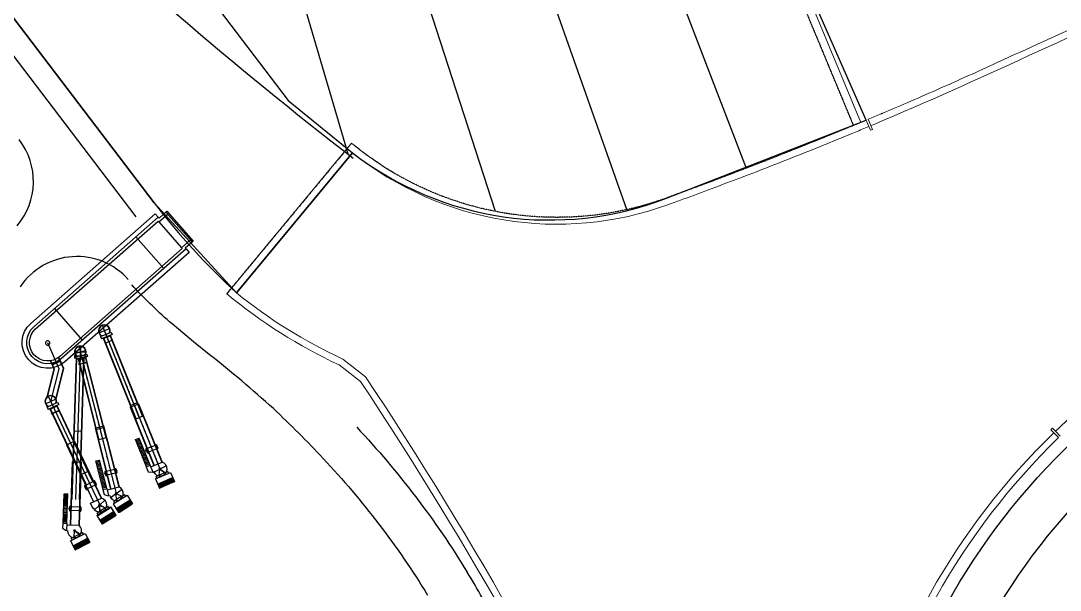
# Model space of a CAD drawing. Header units: millimetres. Extents: x 152904052 to 153933663, y 538271515 to 539240469.
# Drawn here: x 153547144 to 153549414, y 539105988 to 539107230 of the extents above; entities that cross this region are included whole.
import ezdxf

# ---------------------------------------------------------------- set-up
doc = ezdxf.new("R2010")
doc.units = ezdxf.units.MM
doc.linetypes.add('HIDDEN', pattern=[5.08, 2.54, -2.54])
doc.layers.add('BORD', color=7, linetype='Continuous')

msp = doc.modelspace()

# ---------------------------------------------------------------- linework, layer by layer
at = {"layer": 'BORD', "color": 133}
msp.add_lwpolyline([(153546801.5, 539108276.5), (153545285.9, 539110261.4, -0.192117), (153545185.4, 539110622.6), (153545298, 539111659.6, 0.344328), (153545215.3, 539111793), (153545074.5, 539111844.8, 0.176327), (153544907.6, 539111845.4), (153544343.1, 539111642.2, 0.203452), (153544203.2, 539111512.6), (153544080.2, 539111239, 0.296213), (153544120.9, 539110976.3), (153545187.2, 539109783.7), (153547435.3, 539106832.6, 0.040914), (153547615, 539106636.3), (153547868.6, 539106941.8, 0.263044), (153548554.1, 539106843.1), (153548990.6, 539107013.1), (153548382.2, 539108394.6, -0.030306), (153547391.3, 539108056, -0.282544)], format="xyb", close=True, dxfattribs=at)
for points in [[(153547615, 539106636.3), (153547435.3, 539106832.6), (153545187.2, 539109783.7), (153544120.9, 539110976.3, -0.296213), (153544080.2, 539111239), (153544203.2, 539111512.6, -0.203452), (153544343.1, 539111642.2), (153544907.6, 539111845.4, -0.176327), (153545074.5, 539111844.8), (153545215.3, 539111793, -0.344328), (153545298, 539111659.6), (153545185.4, 539110622.6, 0.192117), (153545285.9, 539110261.4), (153547728.1, 539107055.6), (153547868.6, 539106941.8), (153547615, 539106636.3)], [(153547870, 539106929.3, -0.052875), (153546456.6, 539108282.4, -118.242353)], [(153547520.8, 539106749.2), (153547503.5, 539106734), (153547505.2, 539106732.1), (153547233.4, 539106493.1, -1), (153547172.6, 539106562.1), (153547444.4, 539106801.2), (153547446.1, 539106799.3), (153547463.3, 539106814.5)], [(153547511.8, 539106724.6), (153547240, 539106485.6, -1), (153547166, 539106569.6), (153547437.8, 539106808.7)], [(153547514.6, 539106751.7), (153547495.1, 539106734.6), (153547496.7, 539106732.7), (153547229.4, 539106497.6, -1), (153547176.6, 539106557.6), (153547443.9, 539106792.7), (153547445.5, 539106790.9), (153547465.1, 539106808)], [(153547804.7, 539106274.8, 0.017473), (153547695.7, 539106383.7, 0.016484), (153547555.5, 539106502.1), (153547521.5, 539106529.3), (153547474.6, 539106568.4, -0.018913), (153547431.7, 539106607.8, -0.022244), (153547386.4, 539106653.8)], [(153547877.8, 539106343.1, -0.051268), (153548119.3, 539106026.6)], [(153547804.6, 539106274.9, -0.050981), (153548032.7, 539105976.6, -0.046297)]]:
    msp.add_lwpolyline(points, format="xyb", dxfattribs=at)
at = {"layer": 'BORD', "color": 133, "ltscale": 10}
for points in [[(153546563.3, 539108667.1), (153545325.7, 539110291.7, -0.192117), (153545235.1, 539110617.2), (153545240.1, 539110663.2, 0.414214), (153545107.2, 539110828.5), (153544920.7, 539110848.7, 0.212557), (153544866.5, 539110831.3), (153544598.7, 539110591.9, 0.414214), (153544586.9, 539110380.1), (153545148.6, 539109751.8), (153547395.5, 539106802.3)], [(153549153.4, 539104198.2, 0.414214), (153549213.2, 539104326.4), (153549068.7, 539104723.3, -0.315295), (153549511.1, 539106374.3, 0.005278), (153550043.8, 539106831, -0.051152), (153550376.7, 539107067.2, 0.048056), (153552051.4, 539108239.8, -0.051147), (153552387.1, 539108471.8, 0.00526), (153552998.6, 539108816.3, -0.315281), (153554701.3, 539108667.3), (153555024.8, 539108395.7, 0.414214), (153555165.7, 539108408.1)], [(153549737.1, 539104396.1), (153549542.9, 539104262.1, -0.491002), (153549316.7, 539104334.3), (153549162.7, 539104757.5, -0.315295), (153549575.4, 539106297.7, 0.005278), (153550109.7, 539106755.8, -0.051152), (153550426, 539106980.2, 0.048056), (153552116.4, 539108163.8)], [(153547136.5, 539106782.8, 0.351794), (153547140.7, 539106970.6)], [(153547378.9, 539106665.5, 0.488329), (153547142.9, 539106649.6)]]:
    msp.add_lwpolyline(points, format="xyb", dxfattribs=at)
at = {"layer": 'BORD', "color": 133, "lineweight": 0}
for points in [[(153548979, 539107008.2), (153548353.5, 539108510.7), (153548391.6, 539108526.6), (153548420.7, 539108538.9), (153548447.3, 539108550.2), (153548473.9, 539108561.7), (153548500.5, 539108573.2), (153548526.9, 539108584.8), (153548553.4, 539108596.5), (153548579.8, 539108608.3), (153548606.2, 539108620.2), (153548632.5, 539108632.1), (153548658.8, 539108644.2)], [(153549000.8, 539107001.1), (153549005.4, 539107003.1), (153549030.3, 539107013.6), (153549051.5, 539107022.5), (153549072.6, 539107031.6), (153549093.7, 539107040.7), (153549114.8, 539107049.8), (153549135.9, 539107059), (153549156.9, 539107068.3), (153549178, 539107077.6), (153549199, 539107087), (153549220, 539107096.5), (153549241, 539107105.9), (153549261.9, 539107115.5), (153549282.9, 539107125), (153549303.8, 539107134.6), (153549324.8, 539107144.2), (153549345.8, 539107153.8), (153549366.7, 539107163.4), (153549387.8, 539107173.1), (153549409.1, 539107182.8), (153549430.4, 539107192.5)], [(153549000.8, 539107001.1), (153548995, 539107015)], [(153548996.4, 539106999.3), (153548990.6, 539107013.1)], [(153548999.8, 539106991), (153548996.4, 539106999.3)], [(153549004.2, 539106992.8), (153549000.8, 539107001.1)], [(153549431.1, 539106360.1), (153549411.6, 539106342), (153549403.7, 539106334.4)], [(153549400.3, 539106331.1), (153549394, 539106337.5)], [(153549403.7, 539106334.4), (153549397.5, 539106340.9)], [(153549414.1, 539106323.6), (153549403.7, 539106334.4)], [(153549410.7, 539106320.3), (153549400.3, 539106331.1)]]:
    msp.add_lwpolyline(points, dxfattribs=at)
at = {"layer": 'BORD', "color": 133, "lineweight": 0, "flags": 128}
for points in [[(153548962.4, 539107001.3), (153548338.5, 539108500.1)], [(153547593.8, 539106634.3), (153547866.6, 539106962.8)], [(153547615, 539106636.3), (153547868.6, 539106941.8)], [(153547847.2, 539106491.9), (153547897.2, 539106453)], [(153547839.4, 539106479), (153547886.1, 539106442.7)]]:
    msp.add_lwpolyline(points, dxfattribs=at)
at = {"layer": 'BORD', "color": 133, "flags": 128}
for points in [[(153548185.9, 539108316.8), (153548728.1, 539106908)], [(153548467.9, 539106817.9), (153547965.8, 539108235.9)], [(153547743.5, 539108161.1), (153548179.9, 539106814.1)], [(153547519.3, 539108092.3), (153547859.1, 539106937.7)], [(153547395.6, 539106758.3), (153547456.4, 539106689.2)], [(153547217.7, 539106601.8), (153547278.4, 539106532.7)], [(153547321.9, 539106565.4), (153547403, 539106363.8)], [(153547314.8, 539106548.8), (153547338.5, 539106558.3)], [(153547318, 539106541.3), (153547341.4, 539106550.7)], [(153547318, 539106541.3), (153547320.1, 539106536.1)], [(153547343.4, 539106545.5), (153547320.1, 539106536.1)], [(153547323.9, 539106537.7), (153547395.2, 539106360.7)], [(153547324.4, 539106536.5), (153547340.1, 539106542.8)], [(153547324.6, 539106538), (153547395.9, 539106361)], [(153547338.9, 539106543.7), (153547410.2, 539106366.7)], [(153547339.6, 539106544), (153547410.9, 539106367)], [(153547341.4, 539106550.7), (153547343.4, 539106545.5)], [(153547227.7, 539106470.5), (153547202.9, 539106526.9)], [(153547274.5, 539106520.1), (153547263.6, 539106185.4)], [(153547270.9, 539106519.7), (153547322.3, 539106317.8)], [(153547328.3, 539106526.7), (153547344, 539106533.1)], [(153547237.5, 539106471.1), (153547226.8, 539106495.4)], [(153547238.2, 539106471.4), (153547227.5, 539106495.7)], [(153547265.2, 539106493.9), (153547255.1, 539106185.6)], [(153547265.9, 539106493.9), (153547255.9, 539106185.6)], [(153547261.2, 539106499.6), (153547261.1, 539106494)], [(153547286.2, 539106493.2), (153547261.1, 539106494)], [(153547261.2, 539106499.6), (153547286.4, 539106498.8)], [(153547261.4, 539106507.7), (153547286.8, 539106506.9)], [(153547261.7, 539106504.2), (153547286.4, 539106510.5)], [(153547263.9, 539106496.3), (153547288.3, 539106502.5)], [(153547263.9, 539106496.3), (153547265.2, 539106490.9)], [(153547265.1, 539106492.6), (153547282.1, 539106492.1)], [(153547289.7, 539106497.1), (153547265.2, 539106490.9)], [(153547269.2, 539106491.9), (153547314, 539106315.7)], [(153547269.5, 539106490.7), (153547286, 539106494.9)], [(153547269.9, 539106492.1), (153547314.8, 539106315.9)], [(153547281.4, 539106493.4), (153547271.4, 539106185.1)], [(153547282.1, 539106493.3), (153547272.1, 539106185.1)], [(153547285, 539106495.9), (153547329.8, 539106319.7)], [(153547285.7, 539106496.1), (153547330.5, 539106319.9)], [(153547286.4, 539106498.8), (153547286.2, 539106493.2)], [(153547288.3, 539106502.5), (153547289.7, 539106497.1)], [(153547201.9, 539106409.6), (153547217.1, 539106469.6)], [(153547202.6, 539106409.4), (153547217.8, 539106469.5)], [(153547217.1, 539106469.6), (153547209.1, 539106487.9)], [(153547209.6, 539106399.5), (153547227.7, 539106470.5)], [(153547217.8, 539106469.9), (153547209.8, 539106488.2)], [(153547211.6, 539106482.2), (153547229.9, 539106490.3)], [(153547211.8, 539106481.8), (153547230.1, 539106489.8)], [(153547212, 539106481.3), (153547230.3, 539106489.4)], [(153547212.2, 539106480.9), (153547230.5, 539106488.9)], [(153547212.4, 539106480.4), (153547230.7, 539106488.5)], [(153547212.6, 539106480), (153547230.9, 539106488)], [(153547212.8, 539106479.5), (153547231.1, 539106487.5)], [(153547220.6, 539106404.9), (153547237.5, 539106471.6)], [(153547221.3, 539106404.7), (153547238.2, 539106471.4)], [(153547269.6, 539106480.8), (153547286.4, 539106483.4)], [(153547272.1, 539106480.5), (153547288.6, 539106484.7)], [(153547198.1, 539106394), (153547221.2, 539106404.9)], [(153547204.2, 539106411), (153547293.2, 539106222.7)], [(153547221.1, 539106403.8), (153547221.1, 539106403.8)], [(153547201.7, 539106386.7), (153547224.5, 539106397.5)], [(153547201.7, 539106386.7), (153547204.1, 539106381.7)], [(153547226.9, 539106392.5), (153547204.1, 539106381.7)], [(153547207.8, 539106383.5), (153547285.5, 539106219)], [(153547208.4, 539106382.3), (153547223.7, 539106389.6)], [(153547208.5, 539106383.8), (153547286.2, 539106219.4)], [(153547210.3, 539106372.6), (153547226.3, 539106378.4)], [(153547212.9, 539106372.8), (153547228.2, 539106380.1)], [(153547222.5, 539106390.4), (153547300.2, 539106226)], [(153547223.2, 539106390.7), (153547300.9, 539106226.3)], [(153547224.5, 539106397.5), (153547226.9, 539106392.5)], [(153547383.2, 539106390.4), (153547399, 539106396.7)], [(153547383.2, 539106387.1), (153547401.2, 539106394.3)], [(153547383.2, 539106387.1), (153547434.6, 539106259.5)], [(153547383.9, 539106387.3), (153547435.3, 539106259.8)], [(153547400.5, 539106394), (153547451.9, 539106266.5)], [(153547401.2, 539106394.3), (153547452.6, 539106266.8)], [(153547410.9, 539106367), (153547395.2, 539106360.7)], [(153547260, 539106335.2), (153547277, 539106334.6)], [(153547306.3, 539106341.2), (153547340.2, 539106207.9)], [(153547306.4, 539106340.9), (153547325.1, 539106346)], [(153547307, 539106341.4), (153547340.9, 539106208.1)], [(153547308.3, 539106338), (153547324.8, 539106342.2)], [(153547324.4, 539106345.8), (153547358.3, 539106212.5)], [(153547325.1, 539106346), (153547359, 539106212.7)], [(153547243.8, 539106304.5), (153547261.4, 539106312.8)], [(153547260.7, 539106312.5), (153547319.4, 539106188.1)], [(153547261.4, 539106312.8), (153547320.1, 539106188.5)], [(153547330.5, 539106319.9), (153547314, 539106315.7)], [(153547394.9, 539106316.3), (153547402.5, 539106319.3)], [(153547418.8, 539106256.9), (153547394.9, 539106316.3)], [(153547396, 539106313.6), (153547403.6, 539106316.7)], [(153547397.1, 539106310.9), (153547404.7, 539106314)], [(153547398.1, 539106308.3), (153547405.8, 539106311.3)], [(153547426.4, 539106260), (153547402.5, 539106319.3)], [(153547243.8, 539106304.5), (153547302.6, 539106180.2)], [(153547244.5, 539106304.8), (153547303.2, 539106180.5)], [(153547399.2, 539106305.6), (153547406.8, 539106308.7)], [(153547400.3, 539106302.9), (153547407.9, 539106306)], [(153547401.4, 539106300.3), (153547409, 539106303.3)], [(153547402.4, 539106297.6), (153547410, 539106300.7)], [(153547403.5, 539106294.9), (153547411.1, 539106298)], [(153547404.6, 539106292.3), (153547412.2, 539106295.3)], [(153547405.7, 539106289.6), (153547413.3, 539106292.7)], [(153547406.7, 539106286.9), (153547414.3, 539106290)], [(153547417.3, 539106294.9), (153547420.1, 539106287.9)], [(153547417.6, 539106292.7), (153547420.6, 539106293.9)], [(153547418.8, 539106289.7), (153547417.6, 539106292.7)], [(153547417.9, 539106296.5), (153547418.7, 539106296.8)], [(153547421.8, 539106290.9), (153547418.8, 539106289.7)], [(153547437.8, 539106303.5), (153547419.8, 539106296.3)], [(153547420.6, 539106293.9), (153547421.8, 539106290.9)], [(153547440.9, 539106295.8), (153547422.9, 539106288.6)], [(153547439, 539106305), (153547438.2, 539106304.6)], [(153547441.8, 539106302.4), (153547438.9, 539106301.2)], [(153547438.9, 539106301.2), (153547440, 539106298.3)], [(153547440, 539106298.3), (153547443, 539106299.5)], [(153547440.6, 539106304.3), (153547443.4, 539106297.2)], [(153547443, 539106299.5), (153547441.8, 539106302.4)], [(153547442.7, 539106295.7), (153547441.9, 539106295.4)], [(153547256.5, 539106267.3), (153547252.1, 539106129.9)], [(153547257.3, 539106267.3), (153547252.8, 539106129.9)], [(153547256.5, 539106267.3), (153547275.9, 539106266.7)], [(153547275.2, 539106266.7), (153547270.7, 539106129.3)], [(153547275.9, 539106266.7), (153547271.5, 539106129.3)], [(153547308.4, 539106269.5), (153547316.4, 539106271.5)], [(153547324.2, 539106207.5), (153547308.4, 539106269.5)], [(153547309.1, 539106266.7), (153547317.1, 539106268.7)], [(153547309.9, 539106263.9), (153547317.8, 539106265.9)], [(153547332.2, 539106209.5), (153547316.4, 539106271.5)], [(153547407.8, 539106284.3), (153547415.4, 539106287.3)], [(153547408.9, 539106281.6), (153547416.5, 539106284.7)], [(153547410, 539106278.9), (153547417.6, 539106282)], [(153547411, 539106276.3), (153547418.6, 539106279.3)], [(153547412.1, 539106273.6), (153547419.7, 539106276.7)], [(153547413.2, 539106270.9), (153547420.8, 539106274)], [(153547414.3, 539106268.3), (153547421.9, 539106271.3)], [(153547415.3, 539106265.6), (153547422.9, 539106268.6)], [(153547416.4, 539106262.9), (153547424, 539106266)], [(153547421.7, 539106287.2), (153547422.5, 539106287.5)], [(153547428.2, 539106256.9), (153547452.6, 539106266.8)], [(153547275.7, 539106239.9), (153547291, 539106247.2)], [(153547310.6, 539106261.1), (153547318.5, 539106263.2)], [(153547311.3, 539106258.3), (153547319.2, 539106260.4)], [(153547312, 539106255.6), (153547319.9, 539106257.6)], [(153547312.7, 539106252.8), (153547320.6, 539106254.8)], [(153547313.4, 539106250), (153547321.3, 539106252)], [(153547314.1, 539106247.2), (153547322.1, 539106249.2)], [(153547314.8, 539106244.4), (153547322.8, 539106246.4)], [(153547315.5, 539106241.6), (153547323.5, 539106243.6)], [(153547327.7, 539106245.3), (153547329.6, 539106238)], [(153547327.8, 539106243.1), (153547330.9, 539106243.9)], [(153547328.6, 539106240), (153547327.8, 539106243.1)], [(153547328.6, 539106246.8), (153547329.4, 539106247)], [(153547349.2, 539106251.2), (153547330.4, 539106246.4)], [(153547330.9, 539106243.9), (153547331.7, 539106240.8)], [(153547351.3, 539106243.1), (153547332.4, 539106238.3)], [(153547350.6, 539106252.4), (153547349.8, 539106252.2)], [(153547353.1, 539106249.5), (153547350, 539106248.7)], [(153547350, 539106248.7), (153547350.8, 539106245.6)], [(153547350.8, 539106245.6), (153547353.9, 539106246.4)], [(153547352.1, 539106251.5), (153547353.9, 539106244.2)], [(153547353.1, 539106242.7), (153547352.2, 539106242.5)], [(153547353.9, 539106246.4), (153547353.1, 539106249.5)], [(153547417.5, 539106260.2), (153547425.1, 539106263.3)], [(153547418.2, 539106256.7), (153547426.9, 539106260.2)], [(153547418.2, 539106256.7), (153547422.5, 539106246.1)], [(153547422.5, 539106246.1), (153547431.7, 539106244.8)], [(153547432.9, 539106245.3), (153547426.9, 539106260.2)], [(153547432.9, 539106245.3), (153547431.7, 539106244.8)], [(153547433.3, 539106244.6), (153547461.9, 539106258.9)], [(153547438.1, 539106230.2), (153547470.8, 539106244.5)], [(153547446.2, 539106252.3), (153547447.4, 539106253.7)], [(153547447, 539106250.5), (153547446.2, 539106252.2)], [(153547446.4, 539106238.5), (153547447.8, 539106250.4)], [(153547449.5, 539106252.7), (153547446.6, 539106251.4)], [(153547446.7, 539106238.6), (153547448.1, 539106250.4)], [(153547458.8, 539106243.9), (153547446.7, 539106238.6)], [(153547447.8, 539106250.4), (153547447, 539106250.5)], [(153547448.8, 539106250.3), (153547447.3, 539106253.7)], [(153547447.4, 539106253.7), (153547449.2, 539106253.5)], [(153547448.1, 539106250.4), (153547448.8, 539106250.3)], [(153547448.8, 539106250.3), (153547449.3, 539106250.9)], [(153547449.2, 539106253.5), (153547449.9, 539106251.8)], [(153547449.3, 539106250.9), (153547458.8, 539106243.9)], [(153547449.9, 539106251.8), (153547449.5, 539106251.2)], [(153547449.5, 539106251.2), (153547459.2, 539106244)], [(153547459.2, 539106244), (153547465.4, 539106246.8)], [(153547467.1, 539106242.9), (153547465.4, 539106246.8)], [(153547470.8, 539106244.5), (153547479.7, 539106224.4)], [(153547303.2, 539106224.3), (153547285.6, 539106216)], [(153547304.3, 539106225.8), (153547303.5, 539106225.4)], [(153547307.3, 539106223.4), (153547304.4, 539106222.1)], [(153547304.4, 539106222.1), (153547305.7, 539106219.2)], [(153547305.7, 539106219.2), (153547308.6, 539106220.5)], [(153547305.9, 539106225.2), (153547309.1, 539106218.3)], [(153547308.6, 539106220.5), (153547307.3, 539106223.4)], [(153547316.2, 539106238.8), (153547324.2, 539106240.9)], [(153547316.9, 539106236), (153547324.9, 539106238.1)], [(153547317.7, 539106233.3), (153547325.6, 539106235.3)], [(153547318.4, 539106230.5), (153547326.3, 539106232.5)], [(153547319.1, 539106227.7), (153547327, 539106229.7)], [(153547319.8, 539106224.9), (153547327.7, 539106226.9)], [(153547320.5, 539106222.1), (153547328.4, 539106224.1)], [(153547321.2, 539106219.3), (153547329.1, 539106221.3)], [(153547331.7, 539106240.8), (153547328.6, 539106240)], [(153547331.1, 539106237.1), (153547331.9, 539106237.3)], [(153547438.1, 539106230.2), (153547447, 539106210)], [(153547440.1, 539106235.7), (153547446.4, 539106238.5)], [(153547441.8, 539106231.8), (153547440.1, 539106235.7)], [(153547443, 539106219), (153547475.7, 539106233.3)], [(153547444, 539106218.4), (153547475.5, 539106232.2)], [(153547444.5, 539106217.2), (153547476, 539106231)], [(153547445, 539106216.1), (153547476.5, 539106229.8)], [(153547445.5, 539106214.9), (153547477.1, 539106228.7)], [(153547446, 539106213.9), (153547477.5, 539106227.7)], [(153547446.5, 539106212.8), (153547478, 539106226.6)], [(153547448.2, 539106211.8), (153547477.5, 539106224.7)], [(153547448.6, 539106210.8), (153547478, 539106223.6)], [(153547475.1, 539106233.1), (153547479.1, 539106224)], [(153547478, 539106223.5), (153547476.9, 539106226.1)], [(153547478, 539106223.5), (153547479.1, 539106224)], [(153547479.7, 539106224.3), (153547479.1, 539106224.1)], [(153547236.6, 539106133.9), (153547238.7, 539106197.8)], [(153547238.7, 539106197.8), (153547246.9, 539106197.6)], [(153547244.8, 539106133.6), (153547246.9, 539106197.6)], [(153547283.2, 539106214.5), (153547286.4, 539106207.6)], [(153547283.7, 539106212.3), (153547286.6, 539106213.7)], [(153547283.8, 539106216.1), (153547284.5, 539106216.4)], [(153547288, 539106210.8), (153547285.1, 539106209.4)], [(153547286.6, 539106213.7), (153547288, 539106210.8)], [(153547288, 539106207), (153547288.8, 539106207.4)], [(153547306.7, 539106216.8), (153547289.2, 539106208.5)], [(153547308.6, 539106216.7), (153547307.8, 539106216.4)], [(153547321.9, 539106216.5), (153547329.9, 539106218.5)], [(153547322.6, 539106213.7), (153547330.6, 539106215.8)], [(153547323.3, 539106211), (153547331.3, 539106213)], [(153547323.6, 539106207.3), (153547332.7, 539106209.6)], [(153547323.6, 539106207.3), (153547326.4, 539106196.3)], [(153547328.3, 539106213.3), (153547327.5, 539106213.2)], [(153547336.6, 539106194.1), (153547332.7, 539106209.6)], [(153547333.5, 539106206.3), (153547359, 539106212.7)], [(153547339, 539106189.2), (153547365.2, 539106207.6)], [(153547350.7, 539106198.6), (153547351.6, 539106200.3)], [(153547351.7, 539106197.1), (153547350.7, 539106198.6)], [(153547353.9, 539106199.6), (153547351.2, 539106197.9)], [(153547351.6, 539106200.3), (153547353.4, 539106200.4)], [(153547353.6, 539106197.2), (153547351.6, 539106200.3)], [(153547352.5, 539106197.1), (153547351.7, 539106197.1)], [(153547353, 539106185.1), (153547352.5, 539106197.1)], [(153547352.8, 539106197.1), (153547353.6, 539106197.2)], [(153547353.3, 539106185.3), (153547352.8, 539106197.1)], [(153547353.4, 539106200.4), (153547354.4, 539106198.8)], [(153547353.6, 539106197.2), (153547353.9, 539106197.9)], [(153547353.9, 539106197.9), (153547364.5, 539106192.4)], [(153547354.4, 539106198.8), (153547354.1, 539106198.1)], [(153547354.1, 539106198.1), (153547364.8, 539106192.5)], [(153547443.6, 539106219.3), (153547447.6, 539106210.2)], [(153547447, 539106210), (153547447.6, 539106210.3)], [(153547448.7, 539106210.7), (153547447.6, 539106213.3)], [(153547448.7, 539106210.7), (153547447.6, 539106210.2)], [(153547463.3, 539106217.2), (153547462.8, 539106218.3)], [(153547237.9, 539106174.8), (153547246.1, 539106174.6)], [(153547238, 539106177.7), (153547246.2, 539106177.4)], [(153547238.1, 539106180.6), (153547246.3, 539106180.3)], [(153547238.2, 539106183.5), (153547246.4, 539106183.2)], [(153547238.3, 539106186.3), (153547246.5, 539106186.1)], [(153547238.4, 539106189.2), (153547246.6, 539106188.9)], [(153547238.5, 539106192.1), (153547246.7, 539106191.8)], [(153547238.6, 539106195), (153547246.8, 539106194.7)], [(153547296.4, 539106177.2), (153547320.1, 539106188.5)], [(153547302.1, 539106165.1), (153547296.4, 539106177.2)], [(153547304.5, 539106161.9), (153547327.6, 539106184.1)], [(153547314.6, 539106173.4), (153547315.5, 539106175)], [(153547317.8, 539106174.3), (153547315.1, 539106172.6)], [(153547315.5, 539106175), (153547317.3, 539106175.1)], [(153547317.5, 539106171.9), (153547315.5, 539106175)], [(153547317.3, 539106175.1), (153547318.3, 539106173.5)], [(153547326.4, 539106196.3), (153547335.3, 539106193.7)], [(153547336.6, 539106194.1), (153547335.3, 539106193.7)], [(153547346.1, 539106175.6), (153547376.2, 539106194.8)], [(153547346.1, 539106175.6), (153547357.9, 539106157.1)], [(153547347.2, 539106181.4), (153547353, 539106185.1)], [(153547349.5, 539106177.8), (153547347.2, 539106181.4)], [(153547352.7, 539106165.4), (153547382.8, 539106184.5)], [(153547364.5, 539106192.4), (153547353.3, 539106185.3)], [(153547353.7, 539106164.9), (153547382.7, 539106183.3)], [(153547354.4, 539106163.8), (153547383.4, 539106182.3)], [(153547355.1, 539106162.7), (153547384.1, 539106181.2)], [(153547355.8, 539106161.7), (153547384.8, 539106180.1)], [(153547356.4, 539106160.7), (153547385.4, 539106179.2)], [(153547357, 539106159.7), (153547386, 539106178.2)], [(153547358.9, 539106159), (153547385.9, 539106176.2)], [(153547359.5, 539106158.1), (153547386.5, 539106175.2)], [(153547364.8, 539106192.5), (153547370.5, 539106196.2)], [(153547372.8, 539106192.6), (153547370.5, 539106196.2)], [(153547376.2, 539106194.8), (153547388, 539106176.2)], [(153547382.2, 539106184.2), (153547387.5, 539106175.8)], [(153547386.5, 539106175.2), (153547385, 539106177.6)], [(153547386.5, 539106175.2), (153547387.5, 539106175.8)], [(153547388, 539106176.2), (153547387.5, 539106175.9)], [(153547237.2, 539106151.8), (153547245.4, 539106151.6)], [(153547237.3, 539106154.7), (153547245.5, 539106154.4)], [(153547237.4, 539106157.6), (153547245.6, 539106157.3)], [(153547237.5, 539106163.3), (153547245.7, 539106163.1)], [(153547237.5, 539106160.5), (153547245.6, 539106160.2)], [(153547237.6, 539106166.2), (153547245.8, 539106165.9)], [(153547237.7, 539106169.1), (153547245.9, 539106168.8)], [(153547237.8, 539106172), (153547246, 539106171.7)], [(153547249.8, 539106163.9), (153547249.9, 539106167.1)], [(153547253, 539106163.8), (153547249.8, 539106163.9)], [(153547249.9, 539106167.1), (153547253.1, 539106167)], [(153547250.5, 539106169.3), (153547250.2, 539106161.7)], [(153547251.4, 539106160.4), (153547252.3, 539106160.4)], [(153547251.7, 539106170.4), (153547252.6, 539106170.4)], [(153547253.1, 539106167), (153547253, 539106163.8)], [(153547272.5, 539106160.6), (153547253.1, 539106161.2)], [(153547272.8, 539106168.9), (153547253.3, 539106169.5)], [(153547272.8, 539106166.3), (153547272.7, 539106163.1)], [(153547272.7, 539106163.1), (153547275.9, 539106163)], [(153547276, 539106166.2), (153547272.8, 539106166.3)], [(153547274.1, 539106159.7), (153547273.2, 539106159.7)], [(153547275.6, 539106168.4), (153547275.3, 539106160.8)], [(153547275.9, 539106163), (153547276, 539106166.2)], [(153547310, 539106150.4), (153547340.1, 539106169.5)], [(153547311.1, 539106156.1), (153547316.9, 539106159.8)], [(153547313.4, 539106152.5), (153547311.1, 539106156.1)], [(153547312.2, 539106150.3), (153547339.6, 539106167)], [(153547315.6, 539106171.8), (153547314.6, 539106173.4)], [(153547316.4, 539106171.8), (153547315.6, 539106171.8)], [(153547316.9, 539106159.8), (153547316.4, 539106171.8)], [(153547316.6, 539106140.1), (153547346.7, 539106159.2)], [(153547317.2, 539106160), (153547316.7, 539106171.9)], [(153547316.7, 539106171.9), (153547317.5, 539106171.9)], [(153547328.4, 539106167.1), (153547317.2, 539106160)], [(153547317.5, 539106171.9), (153547317.8, 539106172.6)], [(153547317.6, 539106139.6), (153547346.6, 539106158.1)], [(153547317.8, 539106172.6), (153547328.4, 539106167.1)], [(153547318.3, 539106173.5), (153547318, 539106172.8)], [(153547318, 539106172.8), (153547328.7, 539106167.3)], [(153547318.3, 539106138.5), (153547347.3, 539106157)], [(153547319, 539106137.5), (153547348, 539106155.9)], [(153547319.7, 539106136.4), (153547348.7, 539106154.8)], [(153547320.3, 539106135.5), (153547349.3, 539106153.9)], [(153547320.9, 539106134.5), (153547349.9, 539106152.9)], [(153547328.7, 539106167.3), (153547334.4, 539106170.9)], [(153547336.7, 539106167.4), (153547334.4, 539106170.9)], [(153547340.1, 539106169.5), (153547351.9, 539106151)], [(153547346.1, 539106158.9), (153547351.4, 539106150.5)], [(153547350.4, 539106149.9), (153547348.9, 539106152.3)], [(153547353.2, 539106165.7), (153547358.5, 539106157.3)], [(153547357.9, 539106157.1), (153547358.5, 539106157.4)], [(153547359.5, 539106158), (153547358, 539106160.4)], [(153547359.5, 539106158), (153547358.5, 539106157.3)], [(153547373, 539106166.7), (153547372.4, 539106167.6)], [(153547235.9, 539106133.9), (153547235.6, 539106122.5)], [(153547235.9, 539106133.9), (153547245.3, 539106133.6)], [(153547236.7, 539106137.5), (153547244.9, 539106137.2)], [(153547236.8, 539106140.3), (153547245, 539106140.1)], [(153547236.9, 539106143.2), (153547245.1, 539106142.9)], [(153547237, 539106146.1), (153547245.2, 539106145.8)], [(153547237.1, 539106149), (153547245.3, 539106148.7)], [(153547244.8, 539106117.5), (153547245.3, 539106133.6)], [(153547245.2, 539106130.1), (153547271.5, 539106129.3)], [(153547310, 539106150.4), (153547321.8, 539106131.8)], [(153547317.1, 539106140.4), (153547322.4, 539106132.1)], [(153547321.8, 539106131.8), (153547322.4, 539106132.2)], [(153547323.4, 539106132.7), (153547321.9, 539106135.1)], [(153547323.4, 539106132.7), (153547322.4, 539106132.1)], [(153547322.8, 539106133.8), (153547349.8, 539106150.9)], [(153547323.4, 539106132.8), (153547350.4, 539106150)], [(153547336.9, 539106141.4), (153547336.3, 539106142.4)], [(153547350.4, 539106149.9), (153547351.4, 539106150.5)], [(153547351.9, 539106151), (153547351.4, 539106150.6)], [(153547235.6, 539106122.5), (153547243.5, 539106117.6)], [(153547244.8, 539106117.5), (153547243.5, 539106117.6)], [(153547252.9, 539106095.1), (153547284.6, 539106111.5)], [(153547259.5, 539106117.6), (153547260.5, 539106119.2)], [(153547260.4, 539106116), (153547259.5, 539106117.6)], [(153547262.8, 539106118.3), (153547260, 539106116.8)], [(153547261.2, 539106116), (153547260.4, 539106116)], [(153547262.2, 539106115.9), (153547260.5, 539106119.2)], [(153547260.5, 539106119.2), (153547262.4, 539106119.1)], [(153547260.6, 539106103.9), (153547261.2, 539106116)], [(153547260.9, 539106104.1), (153547261.5, 539106115.9)], [(153547272.7, 539106110.1), (153547260.9, 539106104.1)], [(153547261.5, 539106115.9), (153547262.2, 539106115.9)], [(153547262.2, 539106115.9), (153547262.7, 539106116.6)], [(153547262.4, 539106119.1), (153547263.2, 539106117.5)], [(153547262.7, 539106116.6), (153547272.7, 539106110.1)], [(153547263.2, 539106117.5), (153547262.8, 539106116.8)], [(153547262.8, 539106116.8), (153547273, 539106110.3)], [(153547273, 539106110.3), (153547279, 539106113.4)], [(153547281, 539106109.7), (153547279, 539106113.4)], [(153547284.6, 539106111.5), (153547294.7, 539106092)], [(153547252.9, 539106095.1), (153547263, 539106075.6)], [(153547254.5, 539106100.8), (153547260.6, 539106103.9)], [(153547256.5, 539106097), (153547254.5, 539106100.8)], [(153547258.5, 539106084.3), (153547290.2, 539106100.7)], [(153547259.1, 539106084.6), (153547263.6, 539106075.8)], [(153547259.5, 539106083.7), (153547290.1, 539106099.5)], [(153547260.1, 539106082.6), (153547290.6, 539106098.4)], [(153547260.7, 539106081.5), (153547291.2, 539106097.3)], [(153547261.3, 539106080.3), (153547291.8, 539106096.1)], [(153547261.7, 539106079.4), (153547292.3, 539106095.2)], [(153547262.3, 539106078.3), (153547292.9, 539106094.1)], [(153547264.1, 539106077.5), (153547292.5, 539106092.2)], [(153547264.6, 539106076.4), (153547293, 539106091.1)], [(153547289.6, 539106100.4), (153547294.2, 539106091.6)], [(153547293.1, 539106091), (153547291.8, 539106093.6)], [(153547293.1, 539106091), (153547294.2, 539106091.6)], [(153547294.7, 539106092), (153547294.1, 539106091.7)], [(153547263, 539106075.6), (153547263.5, 539106075.9)], [(153547264.7, 539106076.3), (153547263.4, 539106078.9)], [(153547264.7, 539106076.3), (153547263.6, 539106075.8)]]:
    msp.add_lwpolyline(points, dxfattribs=at)
at = {"layer": 'BORD', "color": 133, "linetype": 'HIDDEN', "flags": 128}
msp.add_lwpolyline([(153548428.6, 539108283.6), (153548962.4, 539107001.3), (153548769.3, 539106923.9), (153548641.7, 539106875.3), (153548554.1, 539106843.1, -0.266329), (153547866.6, 539106962.8), (153547593.8, 539106634.3)], format="xyb", dxfattribs=at)
at = {"layer": 'BORD', "color": 133, "lineweight": 0, "flags": 128}
for points in [[(153547866.6, 539106962.8, 0.266329), (153548554.1, 539106843.1)], [(153547868.6, 539106941.8, 0.260731), (153548559.2, 539106829)], [(153547593.8, 539106634.3, 0.064626), (153547839.4, 539106479)], [(153547615, 539106636.3, 0.061628), (153547847.2, 539106491.9)], [(153548531.5, 539105322.8, 0.037823), (153547897.2, 539106453)], [(153548517, 539105318.3, 0.037692), (153547886.1, 539106442.7)], [(153549397.5, 539106340.9, 0.000782), (153549394, 539106337.5)], [(153549400.3, 539106331.1, 0.295786), (153549027.9, 539104712.6)], [(153549410.7, 539106320.3, 0.295782), (153549042, 539104717.7)]]:
    msp.add_lwpolyline(points, format="xyb", dxfattribs=at)
at = {"layer": 'BORD', "color": 133}
for points in [[(153547461.1, 539106812.5), (153547518.6, 539106747.2)], [(153547463.3, 539106814.5), (153547520.8, 539106749.2)], [(153547437.8, 539106808.7), (153547444.4, 539106801.2)], [(153547445.5, 539106790.9), (153547495.1, 539106734.6)], [(153547505.2, 539106732.1), (153547511.8, 539106724.6)]]:
    msp.add_lwpolyline(points, dxfattribs=at)
at = {"layer": 'BORD', "color": 133, "flags": 128}
for points in [[(153547338.8, 539106549.7, 2.1317), (153547320.6, 539106542.3)], [(153547338.1, 539106549.4, 2.241766), (153547321.3, 539106542.6)], [(153547285.6, 539106501.8, 2.1317), (153547266.6, 539106497)], [(153547283.6, 539106498.9, 2.1317), (153547264, 539106499.5)], [(153547284.3, 539106500.7, 2.241766), (153547266.4, 539106497.9)], [(153547284.9, 539106501.7, 2.241766), (153547267.3, 539106497.2)], [(153547222, 539106396.3, 2.1317), (153547204.3, 539106387.9)], [(153547221.3, 539106396, 2.241766), (153547204.9, 539106388.2)], [(153547221, 539106394.9, 2.241766), (153547203.9, 539106388.7)], [(153547417.9, 539106296.5, 0.413828), (153547417.3, 539106294.9)], [(153547419.6, 539106296.8, 0.183363), (153547418.7, 539106296.8)], [(153547420.1, 539106287.9, 0.413828), (153547421.7, 539106287.2)], [(153547422.5, 539106287.5, 0.183363), (153547423.1, 539106288.1)], [(153547438.2, 539106304.6, 0.183363), (153547437.6, 539106304.1)], [(153547440.6, 539106304.3, 0.413828), (153547439, 539106305)], [(153547441.1, 539106295.3, 0.181422), (153547441.9, 539106295.4)], [(153547442.7, 539106295.7, 0.413828), (153547443.4, 539106297.2)], [(153547433.8, 539106246.2, 1.585232), (153547452.6, 539106266.8)], [(153547328.6, 539106246.8, 0.413828), (153547327.7, 539106245.3)], [(153547330.3, 539106246.9, 0.183363), (153547329.4, 539106247)], [(153547349.8, 539106252.2, 0.183363), (153547349.1, 539106251.7)], [(153547352.1, 539106251.5, 0.413828), (153547350.6, 539106252.4)], [(153547351.4, 539106242.6, 0.181422), (153547352.2, 539106242.5)], [(153547353.1, 539106242.7, 0.413828), (153547353.9, 539106244.2)], [(153547303.5, 539106225.4, 0.183363), (153547302.9, 539106224.8)], [(153547305.9, 539106225.2, 0.413828), (153547304.3, 539106225.8)], [(153547329.6, 539106238, 0.413828), (153547331.1, 539106237.1)], [(153547331.9, 539106237.3, 0.183363), (153547332.6, 539106237.8)], [(153547283.8, 539106216.1, 0.413828), (153547283.2, 539106214.5)], [(153547285.4, 539106216.5, 0.183363), (153547284.5, 539106216.4)], [(153547286.4, 539106207.6, 0.413828), (153547288, 539106207)], [(153547288.8, 539106207.4, 0.183363), (153547289.4, 539106208)], [(153547307, 539106216.3, 0.181422), (153547307.8, 539106216.4)], [(153547308.6, 539106216.7, 0.413828), (153547309.1, 539106218.3)], [(153547327.5, 539106213.2, 0.183363), (153547326.7, 539106212.8)], [(153547337.6, 539106194.9, 1.585232), (153547359, 539106212.7)], [(153547302.5, 539106166.9, 1.585232), (153547320.1, 539106188.4)], [(153547250.2, 539106161.7, 0.413828), (153547251.4, 539106160.4)], [(153547251.7, 539106170.4, 0.413828), (153547250.5, 539106169.3)], [(153547252.3, 539106160.4, 0.183363), (153547253.1, 539106160.7)], [(153547253.4, 539106170.1, 0.183363), (153547252.6, 539106170.4)], [(153547272.5, 539106160, 0.181422), (153547273.2, 539106159.7)], [(153547274.1, 539106159.7, 0.413828), (153547275.3, 539106160.8)], [(153547275.6, 539106168.4, 0.413828), (153547274.4, 539106169.7)], [(153547245.9, 539106118.1, 1.585232), (153547271.5, 539106129.3)]]:
    msp.add_lwpolyline(points, format="xyb", dxfattribs=at)
at = {"layer": 'BORD', "color": 133, "linetype": 'HIDDEN', "flags": 128}
for points in [[(153547326.6, 539106553.6), (153547448.1, 539106252)], [(153547274.1, 539106507.3), (153547352.5, 539106198.7)]]:
    msp.add_lwpolyline(points, dxfattribs=at)
at = {"layer": 'BORD', "color": 133, "flags": 128}
msp.add_lwpolyline([(153547198.8, 539106524, 1), (153547207, 539106529.7, 1)], format="xyb", close=True, dxfattribs=at)
at = {"layer": 'BORD', "color": 133, "ltscale": 10, "flags": 128}
for points in [[(153547392.2, 539106390.7), (153547448.1, 539106252)], [(153547315.7, 539106343.6), (153547352.5, 539106198.7)], [(153547252.6, 539106308.6), (153547316.5, 539106173.4)]]:
    msp.add_lwpolyline(points, dxfattribs=at)
msp.add_lwpolyline([(153548152.5, 539105970.2, 0.008182), (153548119.3, 539106026.7)], format="xyb", dxfattribs=at)
at = {"layer": 'BORD', "color": 133, "lineweight": 0}
for points, knots in [([(153549026.8, 539107028.4), (153549047.2, 539107037), (153549088.6, 539107054.7), (153549150.9, 539107081.9), (153549213.9, 539107110.1), (153549276.7, 539107138.7), (153549339.7, 539107167.5), (153549403.1, 539107196.6), (153549466.9, 539107225.6), (153549530.9, 539107254.5), (153549595.1, 539107283.3), (153549659.6, 539107312.1), (153549724.6, 539107340.7), (153549790, 539107368.7), (153549855.9, 539107395.9), (153549922.4, 539107421.9), (153549989.7, 539107446.3), (153550058.2, 539107468.5), (153550126.6, 539107487.3), (153550193.8, 539107501), (153550260.6, 539107507.6), (153550329.4, 539107502), (153550400, 539107474), (153550443.6, 539107405), (153550438.5, 539107329.2), (153550413.9, 539107264.7), (153550379.2, 539107207.2), (153550337.9, 539107152.4), (153550291.6, 539107098.8), (153550242, 539107046.6), (153550191, 539106996.3), (153550139, 539106947.4), (153550086.1, 539106899.6), (153550032.6, 539106852.6), (153549978.9, 539106806.3), (153549925.1, 539106760.5), (153549871.5, 539106714.9), (153549817.8, 539106669.5), (153549764.2, 539106624.4), (153549710.7, 539106579.7), (153549657.5, 539106535.3), (153549604.7, 539106490.8), (153549550.8, 539106445.3), (153549513.8, 539106411.7), (153549493.1, 539106394.4), (153549491.2, 539106392.9)], [50779.838603, 50779.838603, 50779.838603, 50779.838603, 57408.442583, 64294.753774, 71189.737654, 78091.013158, 85004.745882, 91977.169279, 99004.425032, 106032.50178, 113060.559286, 120120.660354, 127224.091539, 134340.463843, 141469.858072, 148610.148138, 155766.66875, 162954.473629, 170194.474349, 177023.421995, 183513.515984, 190283.323157, 197606.909269, 205494.928898, 212818.522133, 219588.333125, 226078.429325, 232907.377713, 240147.378438, 247335.183319, 254491.703931, 261631.993999, 268761.388229, 275877.760533, 282981.191718, 290041.292787, 297069.350293, 304097.427041, 311124.682793, 318097.106191, 325010.838915, 331912.114418, 338807.098297, 346181.410432, 346900.785592, 346900.785592, 346900.785592, 346900.785592]), ([(153549023.1, 539107026.8), (153549023.6, 539107027), (153549024.6, 539107027.5), (153549025.7, 539107027.9), (153549026.3, 539107028.2)], [50379.838713, 50379.838713, 50379.838713, 50379.838713, 50526.495115, 50729.838602, 50729.838602, 50729.838602, 50729.838602]), ([(153548554.1, 539106843.1), (153548562.5, 539106846.2), (153548591.4, 539106856.7), (153548641.7, 539106875.3), (153548705.1, 539106899.2), (153548769.3, 539106923.9), (153548833.4, 539106949), (153548897.3, 539106974.6), (153548949.7, 539106996.1), (153548980.7, 539107009), (153548990.6, 539107013.1)], [0, 0, 0, 0, 2693.599812, 9218.792796, 16105.13574, 22991.478685, 29877.821629, 36757.618413, 43641.445027, 46850.759302, 46850.759302, 46850.759302, 46850.759302]), ([(153548559.2, 539106829), (153548567.6, 539106832.1), (153548596.6, 539106842.6), (153548647, 539106861.3), (153548710.4, 539106885.1), (153548774.8, 539106909.9), (153548839, 539106935), (153548903, 539106960.7), (153548955.4, 539106982.2), (153548986.5, 539106995.2), (153548996.4, 539106999.3)], [0, 0, 0, 0, 2697.482788, 9232.082134, 16128.352054, 23024.621974, 29920.891894, 36813.878781, 43708.702822, 46920.13605, 46920.13605, 46920.13605, 46920.13605])]:
    msp.add_open_spline(points, degree=3, knots=knots, dxfattribs=at)
for points in [[(153548995, 539107015), (153549004.2, 539107018.9), (153549013.4, 539107022.7), (153549022.7, 539107026.6)], [(153549004.2, 539106992.8), (153549002.8, 539106992.2), (153549001.3, 539106991.6), (153548999.8, 539106991)]]:
    msp.add_open_spline(points, degree=3, dxfattribs=at)

doc.saveas('drawing.dxf')
